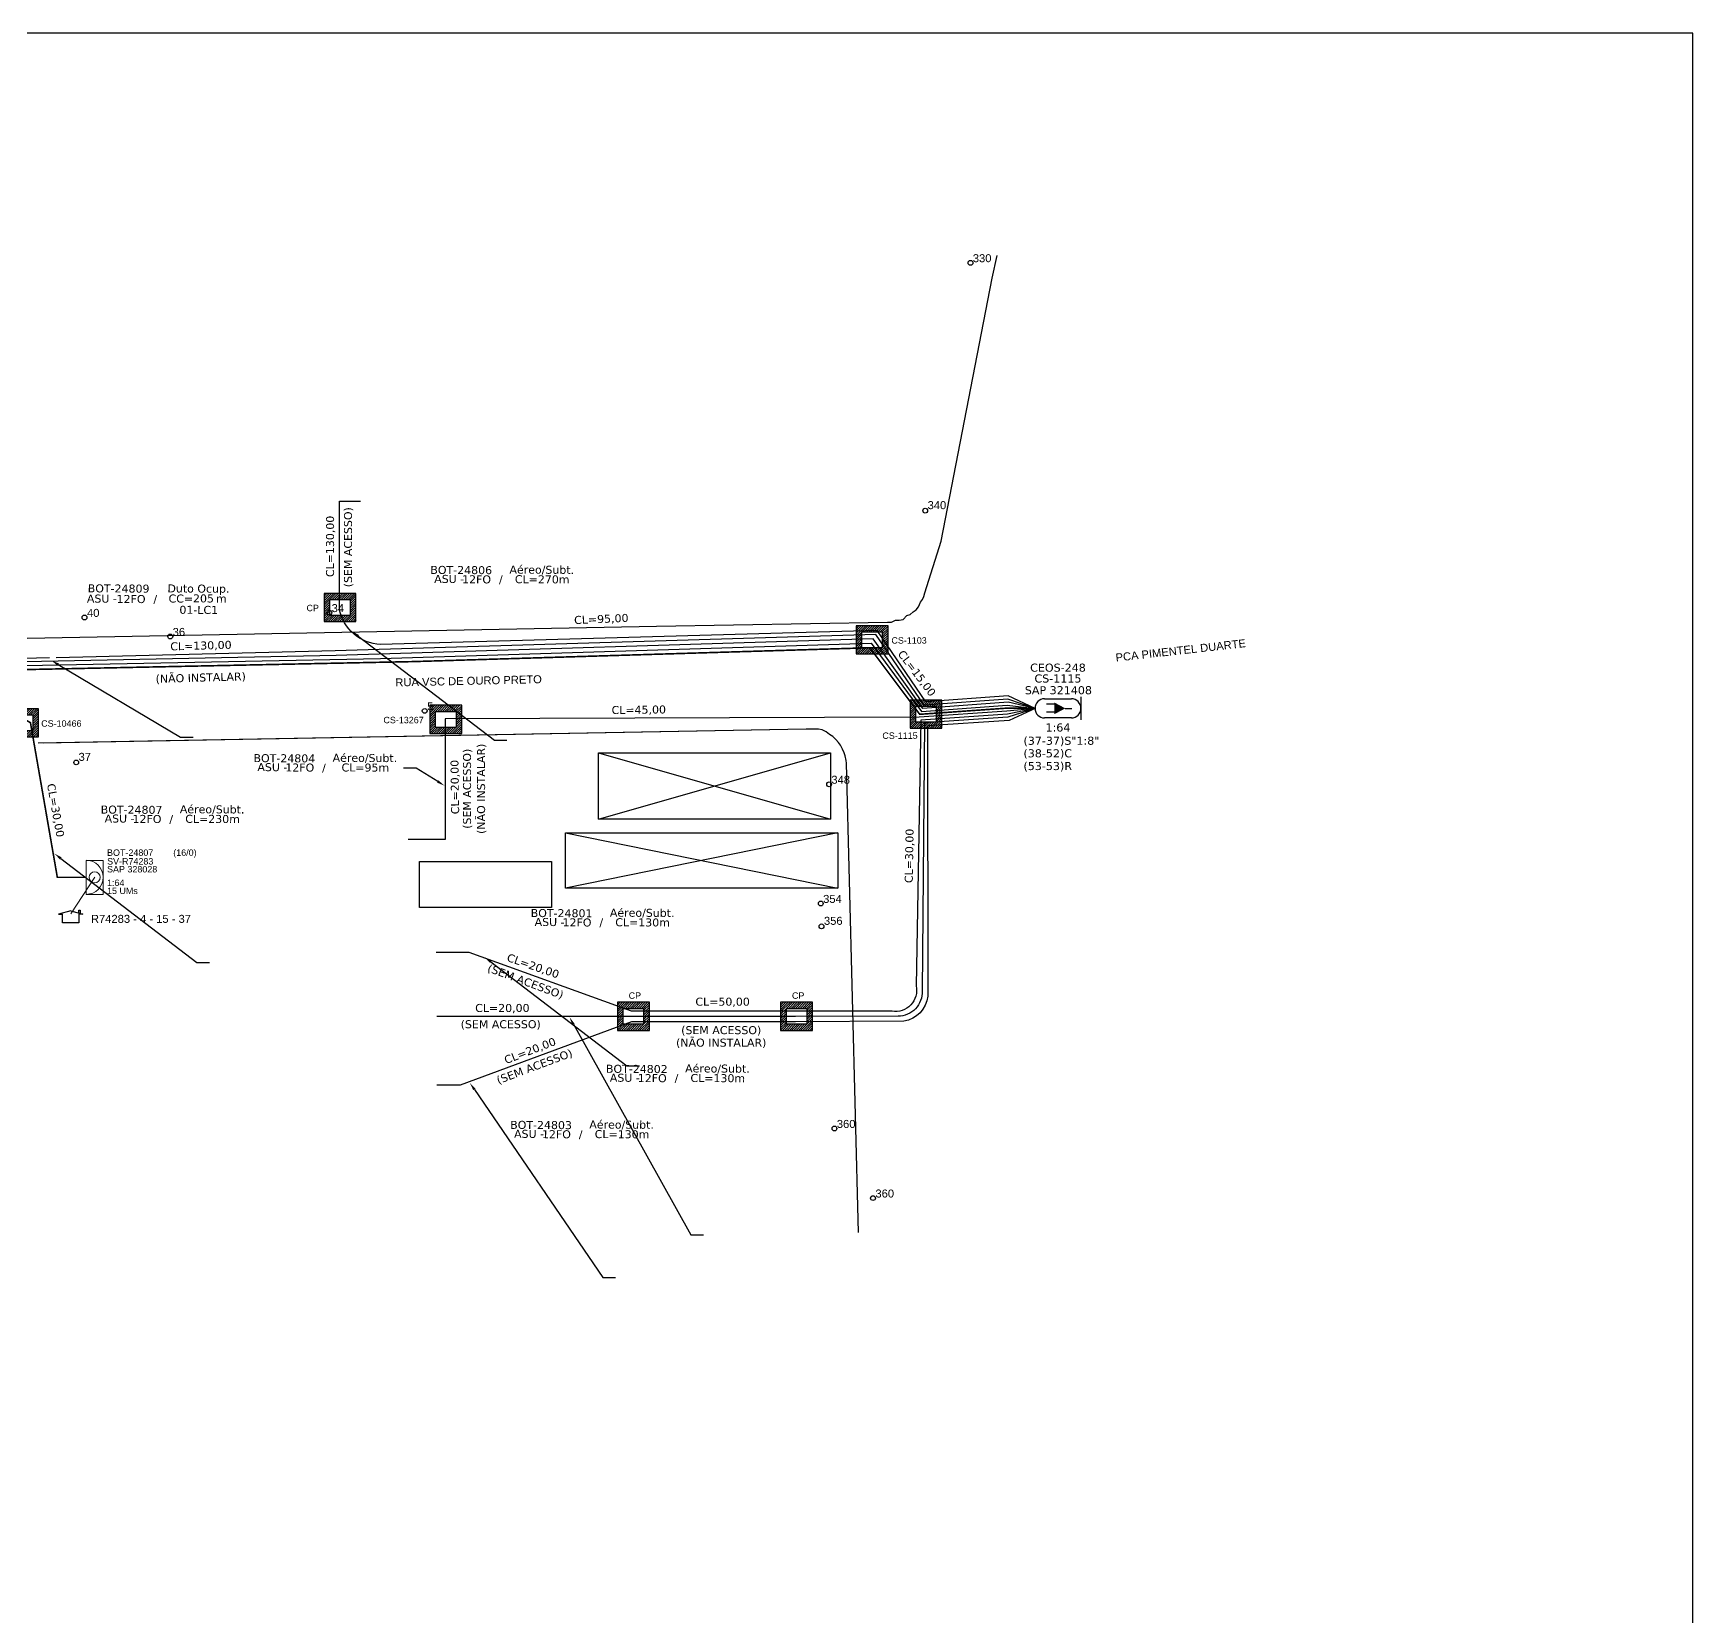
# Model space of a CAD drawing. Extents: x -89 to 749, y 705 to 1299.
# Drawn here: x 438.1 to 749.2, y 1002 to 1299 of the extents above; entities that cross this region are included whole.
import ezdxf
from ezdxf import colors
from ezdxf.entities.mleader import LeaderData, LeaderLine
from ezdxf.enums import TextEntityAlignment as Align
from ezdxf.math import Vec2, Vec3

# ---------------------------------------------------------------- set-up
doc = ezdxf.new("R2010")
doc.units = 0
for name, color, linetype in [('10.1-Caixas Subterrâneas', 5, 'Continuous'), ('20.4-CEOS', 1, 'Continuous'), ('CAP a instalar', 1, 'Continuous'), ('celulas gpon', 7, 'Continuous'), ('label_cabos', 7, 'Continuous'), ('Legenda', 1, 'Continuous'), ('Numeração', 98, 'Continuous'), ('Numeração Texto', 34, 'Continuous'), ('QUADRA', 7, 'Continuous'), ('SETA', 7, 'Continuous'), ('surveys', 7, 'Continuous'), ('surveys legendas', 7, 'Continuous')]:
    doc.layers.add(name, color=color, linetype=linetype)
for name, color, linetype, lineweight in [("20.0-LEGENDA DOS CDO'S", 1, 'Continuous', 0), ('20.1-CDO_INTERIOR', 1, 'Continuous', 0), ('Segmento Logradouro Texto', 7, 'Continuous', 0)]:
    doc.layers.add(name, color=color, linetype=linetype, lineweight=lineweight)
doc.layers.add('DROP DE CLIENTE', color=140, linetype='Continuous', plot=False)
doc.layers.add('EXTRA', color=50, linetype='Continuous', plot=False)
doc.styles.add('ARIAL', font='arial.ttf')
doc.styles.add('DIGICADE', font='arial.ttf')
doc.styles.add('siredit', font='verdana.ttf')
doc.styles.get("Standard").update_dxf_attribs({"font": 'arial.ttf'})

# ---------------------------------------------------------------- blocks, each defined once
blk = doc.blocks.new('SURVEY_SURVEY')
for p, q in [((0, 0.0000152), (-0.0000151, 0.0000108)), ((-0.0000151, 0.0000108), (-0.0000104, 0.0000108)), ((-0.0000103, 0), (-0.0000103, 0.0000108)), ((0.0000103, 0), (-0.0000103, 0)), ((0, 0.0000152), (0.0000151, 0.0000108)), ((0.0000101, 0.0000159), (0.0000117, 0.0000159)), ((0.0000101, 0.0000123), (0.0000101, 0.0000159)), ((0.0000151, 0.0000108), (0.0000103, 0.0000108)), ((0.0000103, 0.0000108), (0.0000103, 0)), ((0.0000117, 0.0000159), (0.0000117, 0.0000119))]:
    blk.add_line(p, q)
blk = doc.blocks.new('*U91')
at = {"layer": '20.4-CEOS', "color": 7, "style": 'siredit'}
for tag, p in [('FIBRAS_SPLITTER', (0, 0)), ('FIBRAS_TOP_C', (0, -4.13)), ('RESERVA_FINAIS', (0, -5.46))]:
    blk.add_attdef(tag, p, '', height=1.01, dxfattribs=at)
for tag, p, flags in [('ID_ATIVIDADE', (0, -6.77), 3), ('FATOR', (0, -8.09), 1), ('QTDE', (0, -9.4), 1), ('FID', (0, -10.71), 1)]:
    blk.add_attdef(tag, p, '', height=1.01, dxfattribs=dict(at, flags=flags))
blk = doc.blocks.new('*X65')
at = {"color": 0, "linetype": 'Continuous'}
for p, q in [((-1.25, 0.34099), (-0.49099, 1.1)), ((-1.25, 0.517767), (-0.667767, 1.1)), ((-1.25, 0.694544), (-0.844544, 1.1)), ((-1.25, 0.87132), (-1.02132, 1.1)), ((-1.25, 1.048097), (-1.198097, 1.1)), ((-1.25, 0.164214), (-0.8035, 0.610714)), ((-1.25, -0.012563), (-0.8035, 0.433937)), ((-1.25, -0.18934), (-0.8035, 0.25716)), ((-1.25, -0.366117), (-0.8035, 0.080383)), ((-0.789214, 0.625), (-0.314214, 1.1)), ((-0.612437, 0.625), (-0.137437, 1.1)), ((-0.43566, 0.625), (0.03934, 1.1)), ((-0.258883, 0.625), (0.216117, 1.1)), ((-0.082107, 0.625), (0.392893, 1.1)), ((0.09467, 0.625), (0.56967, 1.1)), ((0.271447, 0.625), (0.746447, 1.1)), ((0.448223, 0.625), (0.923223, 1.1)), ((0.625, 0.625), (1.1, 1.1)), ((0.801777, 0.625), (1.25, 1.073223)), ((0.8035, 0.449947), (1.25, 0.896447)), ((0.8035, 0.27317), (1.25, 0.71967)), ((0.8035, 0.096393), (1.25, 0.542893)), ((0.8035, -0.080383), (1.25, 0.366117)), ((0.8035, -0.25716), (1.25, 0.18934)), ((0.8035, -0.433937), (1.25, 0.012563)), ((-1.25, -0.542893), (-0.8035, -0.096393)), ((-1.25, -0.71967), (-0.8035, -0.27317)), ((-1.25, -0.896447), (-0.8035, -0.449947)), ((-1.25, -1.073223), (-0.801777, -0.625)), ((-1.1, -1.1), (-0.625, -0.625)), ((-0.923223, -1.1), (-0.448223, -0.625)), ((-0.746447, -1.1), (-0.271447, -0.625)), ((-0.56967, -1.1), (-0.09467, -0.625)), ((-0.392893, -1.1), (0.082107, -0.625)), ((-0.216117, -1.1), (0.258883, -0.625)), ((-0.03934, -1.1), (0.43566, -0.625)), ((0.137437, -1.1), (0.612437, -0.625)), ((0.314214, -1.1), (0.789214, -0.625)), ((0.49099, -1.1), (1.25, -0.34099)), ((0.667767, -1.1), (1.25, -0.517767)), ((0.8035, -0.610714), (1.25, -0.164214)), ((0.844544, -1.1), (1.25, -0.694544)), ((1.02132, -1.1), (1.25, -0.87132)), ((1.198097, -1.1), (1.25, -1.048097))]:
    blk.add_line(p, q, dxfattribs=at)
blk = doc.blocks.new('MANHOLE_MQ')
at = {"color": 0, "linetype": 'Continuous'}
for p, q in [((0.00000623, 0.00000569), (-0.00000627, 0.00000569)), ((-0.00000627, 0.00000569), (-0.00000627, -0.00000531)), ((-0.00000404, 0.00000331), (0.00000399, 0.00000331)), ((-0.00000404, -0.00000294), (-0.00000404, 0.00000331)), ((0.00000399, 0.00000331), (0.00000399, -0.00000294)), ((0.00000623, -0.00000531), (0.00000623, 0.00000569)), ((-0.00000627, -0.00000531), (0.00000623, -0.00000531)), ((0.00000399, -0.00000294), (-0.00000404, -0.00000294)), ((0.00000399, -0.00000294), (0.00000399, -0.00000294))]:
    blk.add_line(p, q, dxfattribs=at)
at = {"color": 0, "linetype": 'Continuous', "xscale": 5e-06, "yscale": 5e-06, "zscale": 1e-05}
blk.add_blockref('*X65', (-0.00000002, 0.00000019), dxfattribs=at)
blk = doc.blocks.new('LEGENDA DOS CABOS')
at = {"layer": 'EXTRA', "color": 0, "style": 'siredit'}
for tag, p in [('ID', (4.6, 0.97)), ('XX', (9.03, 0.97))]:
    blk.add_attdef(tag, text='', height=0.48, rotation=359.69, dxfattribs=at).set_placement(p, align=Align.MIDDLE_CENTER)
at = {"layer": 'Legenda', "color": 0, "style": 'siredit'}
for tag, p in [('TIPO_CABO', (1.31, 0)), ('CABO', (4.69, -0.05)), ('/', (6.81, -0.05)), ('METROS', (10.03, -0.05))]:
    blk.add_attdef(tag, text='', height=0.8, rotation=359.69, dxfattribs=at).set_placement(p, align=Align.MIDDLE_CENTER)
blk = doc.blocks.new('Inst CB DT OCUP CFOA-SM-ASU-120-S-12')
at = {"layer": 'label_cabos', "color": 0, "style": 'siredit'}
for tag, flags, p in [('ID_ATIVIDADE', 3, (1.31, 2.67)), ('FATOR', 1, (11.56, 2.55))]:
    blk.add_attdef(tag, text='', height=1, rotation=359.69, dxfattribs=dict(at, flags=flags)).set_placement(p, align=Align.MIDDLE_CENTER)
for tag, p in [('TIPO_CABO', (1.26, 0)), ('DESTINO_CABO', (3.13, 1.26)), ('CABO', (4.69, -0.05)), ('/', (7.71, -0.05)), ('LANCE', (10.91, 0)), ('TIPO_CABO', (13.11, 1.24)), ('UND', (15.96, 0)), ('FID', (13.15, -1.41))]:
    blk.add_attdef(tag, text='', height=1, rotation=359.69, dxfattribs=at).set_placement(p, align=Align.MIDDLE_CENTER)
blk.add_attdef('QTDE', (12.43, -0.47), '', height=1, rotation=359.69, dxfattribs=at)

msp = doc.modelspace()

# ---------------------------------------------------------------- linework, layer by layer
msp.add_lwpolyline([(-89.32, 705.02), (749.25, 705.02), (749.25, 1299.02), (-89.32, 1299.02), (-89.32, 705.02)])
at = {"layer": '20.1-CDO_INTERIOR', "color": 1, "lineweight": 18}
msp.add_lwpolyline([(451.25, 1137.52), (451.26, 1143.89), (448.07, 1143.89), (448.07, 1137.52)], close=True, dxfattribs=at)
msp.add_circle((449.66, 1140.71), 1.02, dxfattribs=at)
msp.add_arc((448.07, 1140.71), 3.19, 269.9724, 89.9724, dxfattribs=at)
at = {"layer": '20.4-CEOS', "color": 5}
for p, q in [((627.73, 1174.19), (632.75, 1174.19)), ((632.75, 1170.61), (627.73, 1170.61))]:
    msp.add_line(p, q, dxfattribs=at)
for points in [[(629.65, 1173.18), (628.12, 1173.18)], [(634.54, 1174.55), (634.54, 1170.24)], [(629.65, 1171.69), (628.12, 1171.69)], [(631.62, 1172.4), (632.83, 1172.4)]]:
    msp.add_lwpolyline(points, dxfattribs=at)
msp.add_lwpolyline([(631.62, 1172.4, 0, 2.21, 0), (629.55, 1172.4, 2.21, 2.21, 0)], format="xyseb", dxfattribs=at)
for centre, start, end in [((627.73, 1172.4), 90, 270), ((632.75, 1172.4), 270, 90)]:
    msp.add_arc(centre, 1.79, start, end, dxfattribs=at)
at = {"layer": 'CAP a instalar', "color": 8, "ltscale": 5}
for points in [[(625.95, 1172.4), (620.93, 1174.72), (605.49, 1173.63), (596.32, 1187.01), (503.27, 1184.38, -0.351933), (495.53, 1191.06), (495.56, 1211.27), (499.51, 1211.27)], [(419.67, 1138.13), (427.16, 1138.13), (427.1, 1155.98), (436.75, 1169.39), (423.12, 1177.07, 0.112765), (419.93, 1178.06), (400.64, 1179.53, -0.410256), (400.37, 1179.85), (400.48, 1181.28, -0.408339), (400.8, 1181.55), (423.63, 1180.17, 0.013185), (424.03, 1180.17), (503.23, 1181.77), (595.2, 1184.61), (604.63, 1171.82), (620.73, 1172.99), (625.95, 1172.4)], [(625.95, 1172.4), (620.79, 1171.32), (604.55, 1170.19), (603.64, 1120.34, -0.533291), (599.14, 1115.62), (581.03, 1115.64)], [(625.95, 1172.4), (620.86, 1170.73), (605.21, 1169.7), (604.77, 1119.38, -0.427555), (600.28, 1114.67), (581.03, 1114.63)], [(625.95, 1172.4), (621.1, 1170.15), (605.8, 1169.1), (605.84, 1118.42, -0.331601), (601.36, 1113.72), (581.03, 1113.62)]]:
    msp.add_lwpolyline(points, format="xyb", dxfattribs=at)
for points in [[(441.17, 1181.87), (424.04, 1181.46), (400.46, 1182.7), (422.36, 1192.76), (432.35, 1207.3), (436.87, 1207.3)], [(625.95, 1172.4), (620.87, 1174.11), (605.16, 1173), (596.08, 1186.28), (494.74, 1183.16), (442.46, 1181.9)], [(625.95, 1172.4), (620.68, 1171.9), (604.22, 1170.72), (515.37, 1170.44), (515.35, 1147.83), (508.42, 1147.83)], [(581.03, 1115.64), (550.3, 1115.64), (519.84, 1126.62), (513.65, 1126.62)], [(581.03, 1114.63), (513.82, 1114.63)], [(581.03, 1113.62), (550.27, 1113.62), (518.18, 1101.75), (513.83, 1101.75)]]:
    msp.add_lwpolyline(points, dxfattribs=at)
at = {"layer": 'CAP a instalar', "color": 7, "ltscale": 5}
msp.add_lwpolyline([(625.95, 1172.4), (620.9, 1173.53), (604.93, 1172.35), (595.62, 1185.42), (494.93, 1182.32), (424.34, 1180.85, -0.015352), (423.88, 1180.85), (400.46, 1182.18, 0.329461), (399.68, 1181.01), (399.68, 1179.84, 0.410105), (400.42, 1179.09), (419.87, 1177.31, -0.104893), (422.84, 1176.39), (434.9, 1169.66), (430.88, 1169.66)], format="xyb", dxfattribs=at)
at = {"layer": 'CAP a instalar', "color": 1, "ltscale": 5}
msp.add_lwpolyline([(625.95, 1172.4, 0.3, 0.3, 0), (620.67, 1172.44, 0.3, 0.3, 0), (604.32, 1171.28, 0.3, 0.3, 0), (594.97, 1183.76, 0.3, 0.3, 0), (510.07, 1181.19, 0.3, 0.3, -0.002587), (509.99, 1181.18, 0.3, 0.3, 0), (424.05, 1179.41, 0.3, 0.3, -0.013563), (423.64, 1179.41, 0.3, 0.3, 0), (401.56, 1180.97, 0.3, 0.3, 0.418594), (401.25, 1180.68, 0.3, 0.3, 0), (401.23, 1180.31, 0.3, 0.3, 0.406698), (401.51, 1180, 0.3, 0.3, 0), (420.56, 1178.71, 0.3, 0.3, -0.115864), (423.83, 1177.69, 0.3, 0.3, 0), (428.97, 1174.68, 0.3, 0.3, 0), (437.62, 1169.71, 0.3, 0.3, 0), (442.66, 1140.71, 0.3, 0.3, 0), (448.07, 1140.71, 0.3, 0.3, 0)], format="xyseb", dxfattribs=at)
at = {"layer": 'DROP DE CLIENTE', "lineweight": 0}
msp.add_line((445.16, 1133.85), (449.66, 1140.71), dxfattribs=at)
at = {"layer": 'Numeração'}
for centre in [(613.84, 1255.96), (605.36, 1209.47), (447.76, 1189.44), (493.64, 1190.34), (463.83, 1185.87), (511.53, 1171.92), (446.2, 1162.26), (587.33, 1158.15), (587.33, 1158.15), (585.77, 1135.8), (585.91, 1131.51), (588.33, 1093.6), (595.56, 1080.55)]:
    msp.add_circle(centre, 0.45, dxfattribs=at)
at = {"layer": 'Numeração Texto'}
for centre in [(613.84, 1255.96), (605.36, 1209.47), (447.76, 1189.44), (493.64, 1190.34), (463.83, 1185.87), (511.53, 1171.92), (446.2, 1162.26), (587.33, 1158.15), (587.33, 1158.15), (585.77, 1135.8), (585.91, 1131.51), (588.33, 1093.6), (595.56, 1080.55)]:
    msp.add_circle(centre, 0.45, dxfattribs=at)
at = {"layer": 'QUADRA'}
for points in [[(433.74, 1185.51), (554.98, 1187.83), (598.26, 1188.55), (599.01, 1188.55), (599.78, 1188.91), (600.5, 1188.91), (601.21, 1189.09), (601.89, 1189.8), (602.51, 1189.98), (603.1, 1190.52), (603.63, 1190.87), (604.1, 1191.41), (604.5, 1192.31), (604.84, 1192.84), (605.1, 1193.38), (605.29, 1194.09), (608.32, 1203.75), (617.9, 1253.1), (618.82, 1257.32)], [(583.05, 1168.52), (439.09, 1165.84)], [(585.35, 1168.52), (583.05, 1168.52), (440.03, 1165.86)], [(586.06, 1168.36), (585.35, 1168.52)], [(587.41, 1167.5), (586.77, 1167.99), (586.06, 1168.36)], [(588.58, 1166.56), (588.01, 1167.09), (587.41, 1167.5)], [(589.07, 1166.02), (588.58, 1166.56)], [(590.37, 1163.52), (590.15, 1164.05), (589.85, 1164.77), (589.48, 1165.48), (589.07, 1166.02)], [(592.85, 1074.1), (590.57, 1162.09), (590.52, 1162.62), (590.37, 1163.52)]]:
    msp.add_lwpolyline(points, dxfattribs=at)
at = {"layer": 'surveys legendas', "color": 1}
for p, q in [((544.11, 1151.63), (587.58, 1164.07)), ((544.11, 1164.07), (587.58, 1151.63)), ((537.95, 1149.06), (588.99, 1138.68)), ((588.99, 1149.06), (537.95, 1138.68))]:
    msp.add_line(p, q, dxfattribs=at)
for points in [[(544.11, 1164.07), (587.58, 1164.07), (587.58, 1151.63), (544.11, 1151.63)], [(537.95, 1149.06), (588.99, 1149.06), (588.99, 1138.68), (537.95, 1138.68)]]:
    msp.add_lwpolyline(points, close=True, dxfattribs=at)
at = {"layer": 'surveys legendas', "color": 2}
msp.add_lwpolyline([(510.54, 1143.67), (535.28, 1143.67), (535.28, 1135.08), (510.54, 1135.08)], close=True, dxfattribs=at)

# ---------------------------------------------------------------- block references
at = {"layer": '10.1-Caixas Subterrâneas', "color": 30, "xscale": 479681.3314667373, "yscale": 479681.3314667373, "zscale": 479681.3314667373}
for p, rotation in [((495.64, 1191.42), 180.0000000000628), ((595.37, 1185.34), 180.0000000000631), ((515.46, 1170.42), 180.000000000063), ((605.49, 1171.4), 180.000000000063), ((436.15, 1169.78), 180.0000000000628), ((550.63, 1114.73), 180.000000000063), ((581.24, 1114.73), 180.0000000000629)]:
    msp.add_blockref('MANHOLE_MQ', p, dxfattribs=dict(at, rotation=rotation))
at = {"layer": '20.4-CEOS', "color": 0, "lineweight": 0}
ref = msp.add_blockref('*U91', (623.77, 1165.57), dxfattribs=dict(at, xscale=1.5, yscale=1.5, zscale=1.5))
ref.add_attrib('FIBRAS_SPLITTER', '(37-37)S"1:8"', (623.77, 1165.57), dxfattribs={"color": 7, "height": 1.5145, "style": 'siredit'})
ref.add_attrib('FIBRAS_TOP_C', '(38-52)C', (623.77, 1163.21), dxfattribs={"color": 7, "height": 1.515, "style": 'siredit'})
ref.add_attrib('RESERVA_FINAIS', '(53-53)R', (623.77, 1160.83), dxfattribs={"color": 7, "height": 1.515, "style": 'siredit'})
at = {"layer": 'label_cabos', "color": 0, "lineweight": 0}
ref = msp.add_blockref('LEGENDA DOS CABOS', (512.01, 1195.89), dxfattribs=dict(at, xscale=1.5, yscale=1.5, zscale=1.5))
ref.add_attrib('ID', 'BOT-24806', dxfattribs={"color": 0, "height": 1.5, "rotation": 359.69, "style": 'siredit'}).set_placement((518.37, 1198.34), align=Align.MIDDLE_CENTER)
ref.add_attrib('CABO', '12FO', dxfattribs={"color": 0, "height": 1.5, "rotation": 359.69, "style": 'siredit'}).set_placement((521.25, 1196.6), align=Align.MIDDLE_CENTER)
ref.add_attrib('METROS', 'CL=270m', dxfattribs={"color": 0, "height": 1.5, "rotation": 359.69, "style": 'siredit'}).set_placement((533.55, 1196.6), align=Align.MIDDLE_CENTER)
ref.add_attrib('XX', 'Aéreo/Subt.', dxfattribs={"color": 0, "height": 1.5, "rotation": 359.69, "style": 'siredit'}).set_placement((533.47, 1198.4), align=Align.MIDDLE_CENTER)
ref.add_attrib('/', '/', dxfattribs={"color": 0, "height": 1.5, "rotation": 359.69, "style": 'siredit'}).set_placement((525.8, 1196.6), align=Align.MIDDLE_CENTER)
ref.add_attrib('TIPO_CABO', 'ASU -', dxfattribs={"color": 0, "height": 1.5, "rotation": 359.69, "style": 'siredit'}).set_placement((516.12, 1196.67), align=Align.MIDDLE_CENTER)
ref = msp.add_blockref('Inst CB DT OCUP CFOA-SM-ASU-120-S-12', (449.45, 1192.99), dxfattribs=dict(at, xscale=1.5, yscale=1.5, zscale=1.5))
ref.add_attrib('DESTINO_CABO', 'BOT-24809', dxfattribs={"color": 0, "height": 1.5, "rotation": 359.69, "style": 'siredit'}).set_placement((454.15, 1194.88), align=Align.MIDDLE_CENTER)
ref.add_attrib('CABO', '12FO', dxfattribs={"color": 0, "height": 1.5, "rotation": 359.69, "style": 'siredit'}).set_placement((456.48, 1192.91), align=Align.MIDDLE_CENTER)
ref.add_attrib('TIPO_CABO', 'Duto Ocup.', dxfattribs={"color": 0, "height": 1.5, "rotation": 359.69, "style": 'siredit'}).set_placement((469.11, 1194.86), align=Align.MIDDLE_CENTER)
ref.add_attrib('/', '/', dxfattribs={"color": 0, "height": 1.5, "rotation": 359.69, "style": 'siredit'}).set_placement((461.02, 1192.91), align=Align.MIDDLE_CENTER)
ref.add_attrib('TIPO_CABO', 'ASU - ', dxfattribs={"color": 0, "height": 1.5, "rotation": 359.69, "style": 'siredit'}).set_placement((451.34, 1192.98), align=Align.MIDDLE_CENTER)
ref.add_attrib('FID', '01-LC1', dxfattribs={"color": 0, "height": 1.5, "rotation": 359.69, "style": 'siredit'}).set_placement((469.17, 1190.87), align=Align.MIDDLE_CENTER)
ref.add_attrib('LANCE', 'CC=', dxfattribs={"color": 0, "height": 1.5, "rotation": 359.69, "style": 'siredit'}).set_placement((465.81, 1192.99), align=Align.MIDDLE_CENTER)
ref.add_attrib('QTDE', '205', (468.09, 1192.28), dxfattribs={"color": 0, "height": 1.5, "rotation": 359.69, "style": 'siredit'})
ref.add_attrib('UND', 'm', dxfattribs={"color": 0, "height": 1.5, "rotation": 359.69, "style": 'siredit'}).set_placement((473.4, 1192.99), align=Align.MIDDLE_CENTER)
ref = msp.add_blockref('LEGENDA DOS CABOS', (478.86, 1160.59), dxfattribs=dict(at, xscale=1.5, yscale=1.5, zscale=1.5))
ref.add_attrib('ID', 'BOT-24804', dxfattribs={"color": 0, "height": 1.5, "rotation": 359.69, "style": 'siredit'}).set_placement((485.22, 1163.04), align=Align.MIDDLE_CENTER)
ref.add_attrib('CABO', '12FO', dxfattribs={"color": 0, "height": 1.5, "rotation": 359.69, "style": 'siredit'}).set_placement((488.11, 1161.3), align=Align.MIDDLE_CENTER)
ref.add_attrib('METROS', 'CL=95m', dxfattribs={"color": 0, "height": 1.5, "rotation": 359.69, "style": 'siredit'}).set_placement((500.4, 1161.3), align=Align.MIDDLE_CENTER)
ref.add_attrib('XX', 'Aéreo/Subt.', dxfattribs={"color": 0, "height": 1.5, "rotation": 359.69, "style": 'siredit'}).set_placement((500.32, 1163.1), align=Align.MIDDLE_CENTER)
ref.add_attrib('/', '/', dxfattribs={"color": 0, "height": 1.5, "rotation": 359.69, "style": 'siredit'}).set_placement((492.65, 1161.3), align=Align.MIDDLE_CENTER)
ref.add_attrib('TIPO_CABO', 'ASU -', dxfattribs={"color": 0, "height": 1.5, "rotation": 359.69, "style": 'siredit'}).set_placement((482.97, 1161.37), align=Align.MIDDLE_CENTER)
ref = msp.add_blockref('LEGENDA DOS CABOS', (450.22, 1150.95), dxfattribs=dict(at, xscale=1.5, yscale=1.5, zscale=1.5))
ref.add_attrib('ID', 'BOT-24807', dxfattribs={"color": 0, "height": 1.5, "rotation": 359.69, "style": 'siredit'}).set_placement((456.58, 1153.39), align=Align.MIDDLE_CENTER)
ref.add_attrib('CABO', '12FO', dxfattribs={"color": 0, "height": 1.5, "rotation": 359.69, "style": 'siredit'}).set_placement((459.47, 1151.66), align=Align.MIDDLE_CENTER)
ref.add_attrib('METROS', 'CL=230m', dxfattribs={"color": 0, "height": 1.5, "rotation": 359.69, "style": 'siredit'}).set_placement((471.76, 1151.66), align=Align.MIDDLE_CENTER)
ref.add_attrib('XX', 'Aéreo/Subt.', dxfattribs={"color": 0, "height": 1.5, "rotation": 359.69, "style": 'siredit'}).set_placement((471.68, 1153.46), align=Align.MIDDLE_CENTER)
ref.add_attrib('/', '/', dxfattribs={"color": 0, "height": 1.5, "rotation": 359.69, "style": 'siredit'}).set_placement((464.01, 1151.66), align=Align.MIDDLE_CENTER)
ref.add_attrib('TIPO_CABO', 'ASU -', dxfattribs={"color": 0, "height": 1.5, "rotation": 359.69, "style": 'siredit'}).set_placement((454.33, 1151.73), align=Align.MIDDLE_CENTER)
ref = msp.add_blockref('LEGENDA DOS CABOS', (530.83, 1131.55), dxfattribs=dict(at, xscale=1.5, yscale=1.5, zscale=1.5))
ref.add_attrib('ID', 'BOT-24801', dxfattribs={"color": 0, "height": 1.5, "rotation": 359.69, "style": 'siredit'}).set_placement((537.19, 1133.99), align=Align.MIDDLE_CENTER)
ref.add_attrib('CABO', '12FO', dxfattribs={"color": 0, "height": 1.5, "rotation": 359.69, "style": 'siredit'}).set_placement((540.08, 1132.26), align=Align.MIDDLE_CENTER)
ref.add_attrib('METROS', 'CL=130m', dxfattribs={"color": 0, "height": 1.5, "rotation": 359.69, "style": 'siredit'}).set_placement((552.37, 1132.26), align=Align.MIDDLE_CENTER)
ref.add_attrib('XX', 'Aéreo/Subt.', dxfattribs={"color": 0, "height": 1.5, "rotation": 359.69, "style": 'siredit'}).set_placement((552.3, 1134.06), align=Align.MIDDLE_CENTER)
ref.add_attrib('/', '/', dxfattribs={"color": 0, "height": 1.5, "rotation": 359.69, "style": 'siredit'}).set_placement((544.62, 1132.26), align=Align.MIDDLE_CENTER)
ref.add_attrib('TIPO_CABO', 'ASU -', dxfattribs={"color": 0, "height": 1.5, "rotation": 359.69, "style": 'siredit'}).set_placement((534.94, 1132.33), align=Align.MIDDLE_CENTER)
ref = msp.add_blockref('LEGENDA DOS CABOS', (544.93, 1102.34), dxfattribs=dict(at, xscale=1.5, yscale=1.5, zscale=1.5))
ref.add_attrib('ID', 'BOT-24802', dxfattribs={"color": 0, "height": 1.5, "rotation": 359.69, "style": 'siredit'}).set_placement((551.29, 1104.78), align=Align.MIDDLE_CENTER)
ref.add_attrib('CABO', '12FO', dxfattribs={"color": 0, "height": 1.5, "rotation": 359.69, "style": 'siredit'}).set_placement((554.18, 1103.05), align=Align.MIDDLE_CENTER)
ref.add_attrib('METROS', 'CL=130m', dxfattribs={"color": 0, "height": 1.5, "rotation": 359.69, "style": 'siredit'}).set_placement((566.47, 1103.05), align=Align.MIDDLE_CENTER)
ref.add_attrib('XX', 'Aéreo/Subt.', dxfattribs={"color": 0, "height": 1.5, "rotation": 359.69, "style": 'siredit'}).set_placement((566.4, 1104.85), align=Align.MIDDLE_CENTER)
ref.add_attrib('/', '/', dxfattribs={"color": 0, "height": 1.5, "rotation": 359.69, "style": 'siredit'}).set_placement((558.72, 1103.05), align=Align.MIDDLE_CENTER)
ref.add_attrib('TIPO_CABO', 'ASU -', dxfattribs={"color": 0, "height": 1.5, "rotation": 359.69, "style": 'siredit'}).set_placement((549.04, 1103.12), align=Align.MIDDLE_CENTER)
ref = msp.add_blockref('LEGENDA DOS CABOS', (526.98, 1091.82), dxfattribs=dict(at, xscale=1.5, yscale=1.5, zscale=1.5))
ref.add_attrib('ID', 'BOT-24803', dxfattribs={"color": 0, "height": 1.5, "rotation": 359.69, "style": 'siredit'}).set_placement((533.34, 1094.26), align=Align.MIDDLE_CENTER)
ref.add_attrib('CABO', '12FO', dxfattribs={"color": 0, "height": 1.5, "rotation": 359.69, "style": 'siredit'}).set_placement((536.22, 1092.53), align=Align.MIDDLE_CENTER)
ref.add_attrib('METROS', 'CL=130m', dxfattribs={"color": 0, "height": 1.5, "rotation": 359.69, "style": 'siredit'}).set_placement((548.52, 1092.53), align=Align.MIDDLE_CENTER)
ref.add_attrib('XX', 'Aéreo/Subt.', dxfattribs={"color": 0, "height": 1.5, "rotation": 359.69, "style": 'siredit'}).set_placement((548.44, 1094.33), align=Align.MIDDLE_CENTER)
ref.add_attrib('/', '/', dxfattribs={"color": 0, "height": 1.5, "rotation": 359.69, "style": 'siredit'}).set_placement((540.77, 1092.53), align=Align.MIDDLE_CENTER)
ref.add_attrib('TIPO_CABO', 'ASU -', dxfattribs={"color": 0, "height": 1.5, "rotation": 359.69, "style": 'siredit'}).set_placement((531.09, 1092.6), align=Align.MIDDLE_CENTER)
at = {"layer": 'surveys', "color": 255, "xscale": 150000, "yscale": 150000, "zscale": 150000}
msp.add_blockref('SURVEY_SURVEY', (445.16, 1132.17), dxfattribs=at)

# ---------------------------------------------------------------- texts
at = {"layer": '10.1-Caixas Subterrâneas', "color": 30, "style": 'ARIAL'}
for s, p in [('CP', (489.37, 1190.62)), ('CS-1103', (599.02, 1184.54)), ('CS-10466', (439.64, 1168.96)), ('CS-13267', (503.79, 1169.61)), ('CS-1115', (597.32, 1166.68)), ('CP', (549.76, 1117.93)), ('CP', (580.37, 1117.93))]:
    msp.add_text(s, height=1.2, dxfattribs=at).set_placement(p)
at = {"layer": "20.0-LEGENDA DOS CDO'S", "color": 1, "lineweight": 0, "style": 'ARIAL'}
for s, p in [('BOT-24807', (451.98, 1144.74)), ('SV-R74283', (451.99, 1143.11)), ('SAP 328028', (451.98, 1141.63)), ('1:64', (451.97, 1139.09)), ('15 UMs', (451.97, 1137.57))]:
    msp.add_text(s, height=1.2, rotation=359.9724, dxfattribs=at).set_placement(p)
msp.add_text('             (16/0)', height=1.2, rotation=359.9724, dxfattribs=at).set_placement((463.55, 1144.74), align=Align.CENTER)
at = {"layer": '20.4-CEOS', "color": 5, "ltscale": 0.5, "style": 'siredit'}
for s, p in [('CEOS-248', (630.24, 1180.79)), ('SAP 321408', (630.32, 1176.56)), ('CS-1115', (630.24, 1178.76))]:
    msp.add_text(s, height=1.515, dxfattribs=at).set_placement(p, align=Align.TOP_CENTER)
at = {"layer": '20.4-CEOS', "color": 7, "ltscale": 0.5, "style": 'siredit'}
msp.add_text('1:64', height=1.515, dxfattribs=at).set_placement((630.24, 1169.57), align=Align.TOP_CENTER)
at = {"layer": 'CAP a instalar', "color": 8, "ltscale": 5, "style": 'siredit'}
for s, rotation, p in [('(SEM ACESSO)', 90, (497.9, 1195.11)), ('(SEM ACESSO)', 90, (520.21, 1149.81)), ('(NÃO INSTALAR)', 90, (522.84, 1148.85)), ('(SEM ACESSO)', 339.6307, (523.14, 1123.1)), ('(SEM ACESSO)', 20.6375, (525.34, 1101.89))]:
    msp.add_text(s, height=1.5, rotation=rotation, dxfattribs=at).set_placement(p)
for s, p in [('(SEM ACESSO)', (518.27, 1112.41)), ('(NÃO INSTALAR)', (558.65, 1108.96)), ('(SEM ACESSO)', (559.6, 1111.3))]:
    msp.add_text(s, height=1.5, dxfattribs=at).set_placement(p)
at = {"layer": 'celulas gpon', "style": 'siredit'}
for s, rotation, p in [('CL=130,00', 90, (494.53, 1197.02)), ('CL=95,00', 2.454, (539.57, 1188.2)), ('CL=130,00', 1.6429, (463.85, 1183.26)), ('CL=15,00', 307.2576, (600.12, 1182.59)), ('CL=45,00', 0.6988, (546.57, 1171.33)), ('CL=20,00', 90.7051, (517.98, 1152.55)), ('CL=30,00', 280.3384, (440.71, 1158.16)), ('CL=30,00', 88.9773, (603, 1139.62)), ('CL=20,00', 340.8378, (526.79, 1125.07)), ('CL=20,00', 21.1463, (526.78, 1105.67))]:
    msp.add_text(s, height=1.5, rotation=rotation, dxfattribs=at).set_placement(p)
at = {"layer": 'celulas gpon', "color": 8, "style": 'siredit'}
msp.add_text('(NÃO INSTALAR)', height=1.5, rotation=1.6429, dxfattribs=at).set_placement((461.1, 1177.18))
at = {"layer": 'celulas gpon', "style": 'siredit'}
for s, p in [('CL=20,00', (520.99, 1115.46)), ('CL=50,00', (562.27, 1116.64))]:
    msp.add_text(s, height=1.5, dxfattribs=at).set_placement(p)
at = {"layer": 'Numeração Texto', "linetype": 'Continuous', "char_height": 1.5, "attachment_point": 1, "style": 'DIGICADE'}
for s, insert, width in [('\\fArial|b0|i0|c0|p34;\\W1.0000000000;\\T1.0000000000;\\o\\l330', (614.28, 1257.57), 3.9905), ('\\fArial|b0|i0|c0|p34;\\W1.0000000000;\\T1.0000000000;\\o\\l330', (614.28, 1257.57), 3.9905), ('\\fArial|b0|i0|c0|p34;\\W1.0000000000;\\T1.0000000000;\\o\\l340', (605.8, 1211.26), 3.9905), ('\\fArial|b0|i0|c0|p34;\\W1.0000000000;\\T1.0000000000;\\o\\l340', (605.8, 1211.26), 3.9905), ('\\fArial|b0|i0|c0|p34;\\W1.0000000000;\\T1.0000000000;\\o\\l34', (494.08, 1191.95), 2.825), ('\\fArial|b0|i0|c0|p34;\\W1.0000000000;\\T1.0000000000;\\o\\l34', (494.08, 1191.95), 2.825), ('\\fArial|b0|i0|c0|p34;\\W1.0000000000;\\T1.0000000000;\\o\\l40', (448.22, 1191.05), 2.8864), ('\\fArial|b0|i0|c0|p34;\\W1.0000000000;\\T1.0000000000;\\o\\l40', (448.22, 1191.05), 2.8864), ('\\fArial|b0|i0|c0|p34;\\W1.0000000000;\\T1.0000000000;\\o\\l36', (464.28, 1187.48), 2.825), ('\\fArial|b0|i0|c0|p34;\\W1.0000000000;\\T1.0000000000;\\o\\l36', (464.28, 1187.48), 2.825), ('\\fArial|b0|i0|c0|p34;\\W1.0000000000;\\T1.0000000000;\\o\\l5', (511.99, 1173.53), 1.6606), ('\\fArial|b0|i0|c0|p34;\\W1.0000000000;\\T1.0000000000;\\o\\l5', (511.99, 1173.53), 1.6606), ('\\fArial|b0|i0|c0|p34;\\W1.0000000000;\\T1.0000000000;\\o\\l37', (446.64, 1164.05), 2.825), ('\\fArial|b0|i0|c0|p34;\\W1.0000000000;\\T1.0000000000;\\o\\l37', (446.64, 1164.05), 2.825), ('\\fArial|b0|i0|c0|p34;\\W1.0000000000;\\T1.0000000000;\\o\\l348', (587.76, 1159.76), 3.9905), ('\\fArial|b0|i0|c0|p34;\\W1.0000000000;\\T1.0000000000;\\o\\l348', (587.76, 1159.76), 3.9905), ('\\fArial|b0|i0|c0|p34;\\W1.0000000000;\\T1.0000000000;\\o\\l348', (587.76, 1159.76), 3.9905), ('\\fArial|b0|i0|c0|p34;\\W1.0000000000;\\T1.0000000000;\\o\\l348', (587.76, 1159.76), 3.9905), ('\\fArial|b0|i0|c0|p34;\\W1.0000000000;\\T1.0000000000;\\o\\l354', (586.22, 1137.41), 3.9905), ('\\fArial|b0|i0|c0|p34;\\W1.0000000000;\\T1.0000000000;\\o\\l354', (586.22, 1137.41), 3.9905), ('\\fArial|b0|i0|c0|p34;\\W1.0000000000;\\T1.0000000000;\\o\\l356', (586.37, 1133.3), 3.9905), ('\\fArial|b0|i0|c0|p34;\\W1.0000000000;\\T1.0000000000;\\o\\l356', (586.37, 1133.3), 3.9905), ('\\fArial|b0|i0|c0|p34;\\W1.0000000000;\\T1.0000000000;\\o\\l360', (588.79, 1095.21), 3.9905), ('\\fArial|b0|i0|c0|p34;\\W1.0000000000;\\T1.0000000000;\\o\\l360', (588.79, 1095.21), 3.9905), ('\\fArial|b0|i0|c0|p34;\\W1.0000000000;\\T1.0000000000;\\o\\l360', (596.02, 1082.16), 3.9905), ('\\fArial|b0|i0|c0|p34;\\W1.0000000000;\\T1.0000000000;\\o\\l360', (596.02, 1082.16), 3.9905)]:
    msp.add_mtext(s, dxfattribs=dict(at, insert=insert, width=width))
at = {"layer": 'Segmento Logradouro Texto', "linetype": 'Continuous', "char_height": 1.5, "attachment_point": 1, "style": 'DIGICADE'}
for s, insert, width, rotation in [('\\fArial|b0|i0|c0|p34;\\W1.0000000000;\\T1.0000000000;\\o\\lPCA PIMENTEL DUARTE', (640.96, 1182.65), 24.9884, 6.4081), ('\\fArial|b0|i0|c0|p34;\\W1.0000000000;\\T1.0000000000;\\o\\lRUA VSC DE OURO PRETO', (506, 1178), 27.8953, 1.2971)]:
    msp.add_mtext(s, dxfattribs=dict(at, insert=insert, width=width, rotation=rotation))
at = {"layer": 'surveys legendas', "color": 0}
msp.add_text('R74283 - 4 - 15 - 37', height=1.5, dxfattribs=at).set_placement((448.96, 1132.17))

# ---------------------------------------------------------------- leaders
at = {"layer": 'SETA', "lineweight": 0}
ml = msp.add_multileader_mtext('Standard', dxfattribs=at)
ml.set_content('', color=256)
ml.set_leader_properties()
ml.build(insert=Vec2(0, 0))
ml.multileader.update_dxf_attribs({"text_right_attachment_type": 6, "dogleg_length": 0.36, "arrow_head_size": 1.5})
ctx = ml.context
ctx.base_point, ctx.arrow_head_size, ctx.plane_origin, ctx.plane_x_axis, ctx.plane_y_axis = Vec3(528.94, 1164.45), 1.5, Vec3(882577.64, 14574440.86), Vec3(-1, 0), Vec3(0, -1)
ctx.right_attachment, ctx.text_align_type = 6, 2
notes = []
notes.append((ctx, [(0, (1, 1, 0), (524.58, 1166.45), (1, 0), 0.36, [(0, [(497.88, 1186.86)], 0, [])])]))
ctx.mtext.insert, ctx.mtext.text_direction, ctx.mtext.rotation, ctx.mtext.alignment = Vec3(526.94, 1162.45), Vec3(-1, 0), 3.141593, 3
ml = msp.add_multileader_mtext('Standard', dxfattribs=at)
ml.set_content('', color=256)
ml.set_leader_properties()
ml.build(insert=Vec2(0, 0))
ml.multileader.update_dxf_attribs({"text_right_attachment_type": 6, "dogleg_length": 0.36, "arrow_head_size": 1.5})
ctx = ml.context
ctx.base_point, ctx.arrow_head_size, ctx.plane_origin, ctx.plane_x_axis, ctx.plane_y_axis = Vec3(470.12, 1164.98), 1.5, Vec3(882512.98, 14574438.14), Vec3(-1, 0), Vec3(0, -1)
ctx.right_attachment, ctx.text_align_type = 6, 2
notes.append((ctx, [(0, (1, 1, 0), (465.76, 1166.98), (1, 0), 0.36, [(0, [(441.55, 1181.37)], 0, [])])]))
ctx.mtext.insert, ctx.mtext.text_direction, ctx.mtext.rotation, ctx.mtext.alignment = Vec3(468.12, 1162.98), Vec3(-1, 0), 3.141593, 3
ml = msp.add_multileader_mtext('Standard', dxfattribs=at)
ml.set_content('', color=256)
ml.set_leader_properties()
ml.build(insert=Vec2(0, 0))
ml.multileader.update_dxf_attribs({"text_right_attachment_type": 6, "dogleg_length": 0.36, "arrow_head_size": 1.5})
ctx = ml.context
ctx.base_point, ctx.arrow_head_size, ctx.plane_origin, ctx.plane_y_axis = Vec3(505.56, 1163.21), 1.5, Vec3(-881559.43, 14574405.56), Vec3(0, -1)
ctx.right_attachment, ctx.text_align_type = 6, 2
notes.append((ctx, [(0, (1, 1, 0), (509.92, 1161.21), (-1, 0), 0.36, [(0, [(515.24, 1157.89)], 0, [])])]))
ctx.mtext.insert, ctx.mtext.alignment = Vec3(507.56, 1165.21), 3
ml = msp.add_multileader_mtext('Standard', dxfattribs=at)
ml.set_content('', color=256)
ml.set_leader_properties()
ml.build(insert=Vec2(0, 0))
ml.multileader.update_dxf_attribs({"text_right_attachment_type": 6, "dogleg_length": 0.36, "arrow_head_size": 1.5})
ctx = ml.context
ctx.base_point, ctx.arrow_head_size, ctx.plane_origin, ctx.plane_x_axis, ctx.plane_y_axis = Vec3(473.17, 1122.76), 1.5, Vec3(882516.04, 14574395.92), Vec3(-1, 0), Vec3(0, -1)
ctx.right_attachment, ctx.text_align_type = 6, 2
notes.append((ctx, [(0, (1, 1, 0), (468.81, 1124.76), (1, 0), 0.36, [(0, [(442.11, 1145.17)], 0, [])])]))
ctx.mtext.insert, ctx.mtext.text_direction, ctx.mtext.rotation, ctx.mtext.alignment = Vec3(471.17, 1120.76), Vec3(-1, 0), 3.141593, 3
ml = msp.add_multileader_mtext('Standard', dxfattribs=at)
ml.set_content('', color=256)
ml.set_leader_properties()
ml.build(insert=Vec2(0, 0))
ml.multileader.update_dxf_attribs({"text_right_attachment_type": 6, "dogleg_length": 0.36, "arrow_head_size": 1.5})
ctx = ml.context
ctx.base_point, ctx.arrow_head_size, ctx.plane_origin, ctx.plane_x_axis, ctx.plane_y_axis = Vec3(553.77, 1103.36), 1.5, Vec3(882596.63, 14574376.52), Vec3(-1, 0), Vec3(0, -1)
ctx.right_attachment, ctx.text_align_type = 6, 2
notes.append((ctx, [(0, (1, 1, 0), (549.41, 1105.36), (1, 0), 0.36, [(0, [(522.71, 1125.77)], 0, [])])]))
ctx.mtext.insert, ctx.mtext.text_direction, ctx.mtext.rotation, ctx.mtext.alignment = Vec3(551.77, 1101.36), Vec3(-1, 0), 3.141593, 3
ml = msp.add_multileader_mtext('Standard', dxfattribs=at)
ml.set_content('', color=256)
ml.set_leader_properties()
ml.build(insert=Vec2(0, 0))
ml.multileader.update_dxf_attribs({"text_right_attachment_type": 6, "dogleg_length": 0.36, "arrow_head_size": 1.5})
ctx = ml.context
ctx.base_point, ctx.arrow_head_size, ctx.plane_origin, ctx.plane_x_axis, ctx.plane_y_axis = Vec3(565.79, 1071.65), 1.5, Vec3(882610.73, 14574347.3), Vec3(-1, 0), Vec3(0, -1)
ctx.right_attachment, ctx.text_align_type = 6, 2
notes.append((ctx, [(0, (1, 1, 0), (561.43, 1073.65), (1, 0), 0.36, [(0, [(538.68, 1114.46)], 0, [])])]))
ctx.mtext.insert, ctx.mtext.text_direction, ctx.mtext.rotation, ctx.mtext.alignment = Vec3(563.79, 1069.65), Vec3(-1, 0), 3.141593, 3
ml = msp.add_multileader_mtext('Standard', dxfattribs=at)
ml.set_content('', color=256)
ml.set_leader_properties()
ml.build(insert=Vec2(0, 0))
ml.multileader.update_dxf_attribs({"text_right_attachment_type": 6, "dogleg_length": 0.36, "arrow_head_size": 1.5})
ctx = ml.context
ctx.base_point, ctx.arrow_head_size, ctx.plane_origin, ctx.plane_x_axis, ctx.plane_y_axis = Vec3(549.28, 1063.63), 1.5, Vec3(882592.15, 14574336.78), Vec3(-1, 0), Vec3(0, -1)
ctx.right_attachment, ctx.text_align_type = 6, 2
notes.append((ctx, [(0, (1, 1, 0), (544.92, 1065.63), (1, 0), 0.36, [(0, [(519.99, 1102.17)], 0, [])])]))
ctx.mtext.insert, ctx.mtext.text_direction, ctx.mtext.rotation, ctx.mtext.alignment = Vec3(547.28, 1061.63), Vec3(-1, 0), 3.141593, 3
for ctx, leaders in notes:
    for number, flags, end, landing, length, lines in leaders:
        leader = LeaderData()
        leader.index, (leader.has_last_leader_line, leader.has_dogleg_vector, leader.attachment_direction) = number, flags
        leader.last_leader_point, leader.dogleg_vector, leader.dogleg_length = Vec3(end), Vec3(landing), length
        for number, points, colour, breaks in lines:
            line = LeaderLine()
            line.index, line.vertices, line.color, line.breaks = number, Vec3.list(points), colors.encode_raw_color(colour), breaks
            leader.lines.append(line)
        ctx.leaders.append(leader)

doc.saveas('drawing.dxf')
